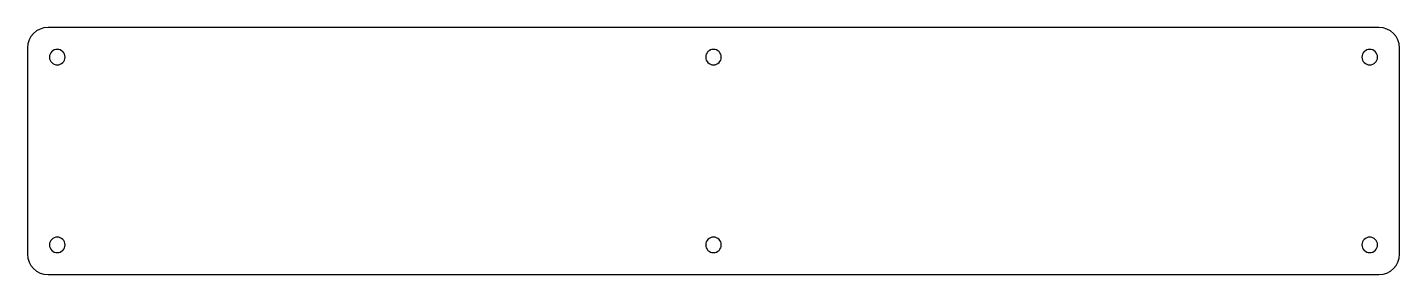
# Model space of a CAD drawing. Header units: millimetres. Extents: x -104 to 195, y 22 to 76.
import ezdxf

# ---------------------------------------------------------------- set-up
doc = ezdxf.new("R2010")
doc.units = ezdxf.units.MM
doc.layers.get('0').update_dxf_attribs({"linetype": 'CONTINUOUS'})

msp = doc.modelspace()

# ---------------------------------------------------------------- linework, layer by layer
for p, q in [((190.29, 75.77), (-99.71, 75.77)), ((-104.21, 71.27), (-104.21, 26.27)), ((194.79, 26.27), (194.79, 71.27)), ((-99.71, 21.77), (190.29, 21.77))]:
    msp.add_line(p, q)
for points in [[(-99.71, 75.77), (-102.2, 75.77), (-104.21, 73.76), (-104.21, 71.27)], [(194.79, 71.27), (194.79, 73.76), (192.77, 75.77), (190.29, 75.77)], [(-104.21, 26.27), (-104.21, 23.79), (-102.2, 21.77), (-99.71, 21.77)], [(190.29, 21.77), (192.77, 21.77), (194.79, 23.79), (194.79, 26.27)]]:
    msp.add_open_spline(points, degree=3)
for points in [[(-99.41, 69.27), (-99.41, 70.21), (-98.65, 70.97), (-96.78, 70.97), (-96.01, 70.21), (-96.01, 68.34), (-96.78, 67.57), (-98.65, 67.57), (-99.41, 68.34), (-99.41, 69.27)], [(43.59, 69.27), (43.59, 70.21), (44.35, 70.97), (46.22, 70.97), (46.99, 70.21), (46.99, 68.34), (46.22, 67.57), (44.35, 67.57), (43.59, 68.34), (43.59, 69.27)], [(186.59, 69.27), (186.59, 70.21), (187.35, 70.97), (189.22, 70.97), (189.99, 70.21), (189.99, 68.34), (189.22, 67.57), (187.35, 67.57), (186.59, 68.34), (186.59, 69.27)], [(-99.41, 28.27), (-99.41, 29.21), (-98.65, 29.97), (-96.78, 29.97), (-96.01, 29.21), (-96.01, 27.34), (-96.78, 26.57), (-98.65, 26.57), (-99.41, 27.34), (-99.41, 28.27)], [(43.59, 28.27), (43.59, 29.21), (44.35, 29.97), (46.22, 29.97), (46.99, 29.21), (46.99, 27.34), (46.22, 26.57), (44.35, 26.57), (43.59, 27.34), (43.59, 28.27)], [(186.59, 28.27), (186.59, 29.21), (187.35, 29.97), (189.22, 29.97), (189.99, 29.21), (189.99, 27.34), (189.22, 26.57), (187.35, 26.57), (186.59, 27.34), (186.59, 28.27)]]:
    msp.add_open_spline(points, degree=3, knots=[0, 0, 0, 0, 1, 1, 2, 2, 3, 3, 4, 4, 4, 4])

doc.saveas('drawing.dxf')
